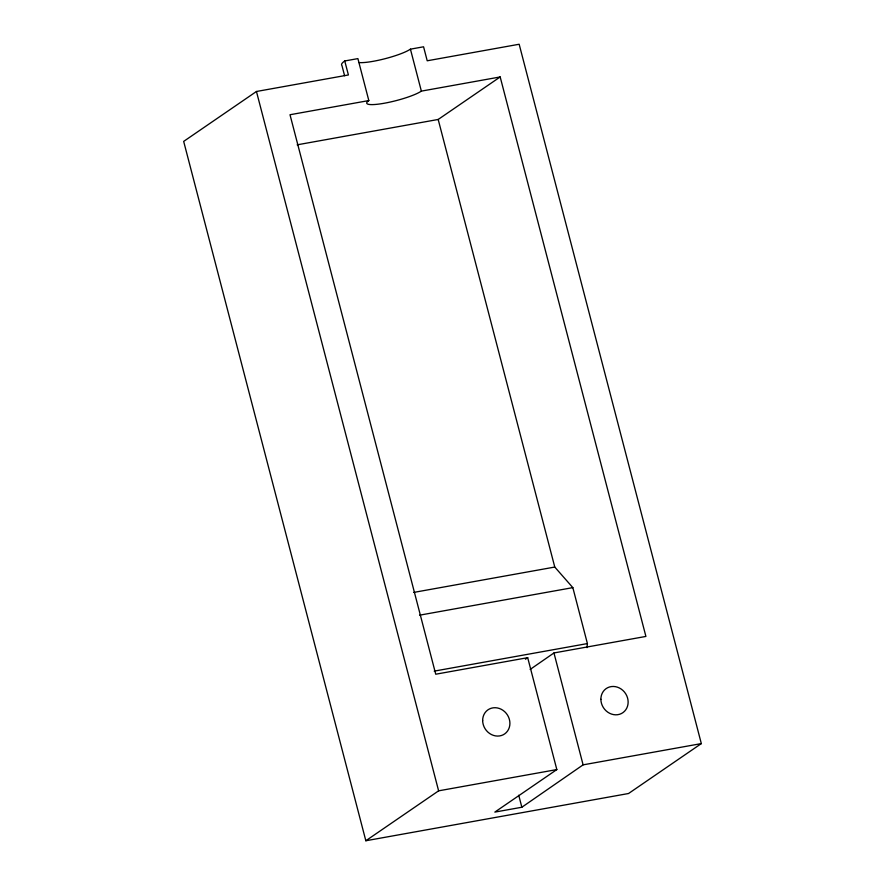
<?xml version="1.0" encoding="UTF-8"?>
<svg xmlns="http://www.w3.org/2000/svg" width="885" height="885" viewBox="0 0 885 885"><rect width="100%" height="100%" fill="white"/><g stroke="black" fill="none" stroke-linecap="round" stroke-linejoin="round"><path stroke-width="1.33" d="M587.009 647.654L587.408 643.572L572.838 587.629L554.773 567.053L438.186 119.464L500.18 76.951L645.906 636.426L553.955 652.953L530.137 669.447M500.18 76.951L421.36 91.122A29.316 4.89 -14.6 0 1 384.311 103.235A29.316 4.89 -14.6 0 1 368.824 100.569L290.003 114.74L435.741 674.215L527.692 657.677L556.831 769.574L494.837 812.098L521.851 807.242L583.104 764.85L701.329 743.599L519.163 44.25L427.212 60.788L423.572 46.794L410.43 49.162A29.316 4.89 -14.6 0 1 385.495 58.587A29.316 4.89 -14.6 0 1 359.011 62.581M368.824 100.569L357.894 58.609L344.752 60.965L348.402 74.96L256.451 91.487L183.671 141.401L365.837 840.75L628.549 793.513L701.329 743.599M525.436 659.225L527.692 657.677M365.837 840.75L438.617 790.836L556.831 769.574M297.161 144.83L438.186 119.464M413.749 592.408L554.773 567.053M419.612 615.175L572.838 587.629M434.192 671.129L587.408 643.572M410.43 49.162L421.36 91.122M553.955 652.953L583.104 764.85M344.597 75.734L341.953 65.567A43.973 7.334 -14.6 0 1 344.752 60.965M518.732 795.25L521.851 807.242M256.451 91.487L438.617 790.836M600.882 699.305A14.658 13.12 55.6 0 0 621.425 713.542A14.658 13.12 55.6 0 0 621.226 689.083A14.658 13.12 55.6 0 0 600.882 699.305M482.657 720.556A14.658 13.12 55.6 0 0 503.2 734.793A14.658 13.12 55.6 0 0 503.001 710.334A14.658 13.12 55.6 0 0 482.657 720.556"/></g></svg>
